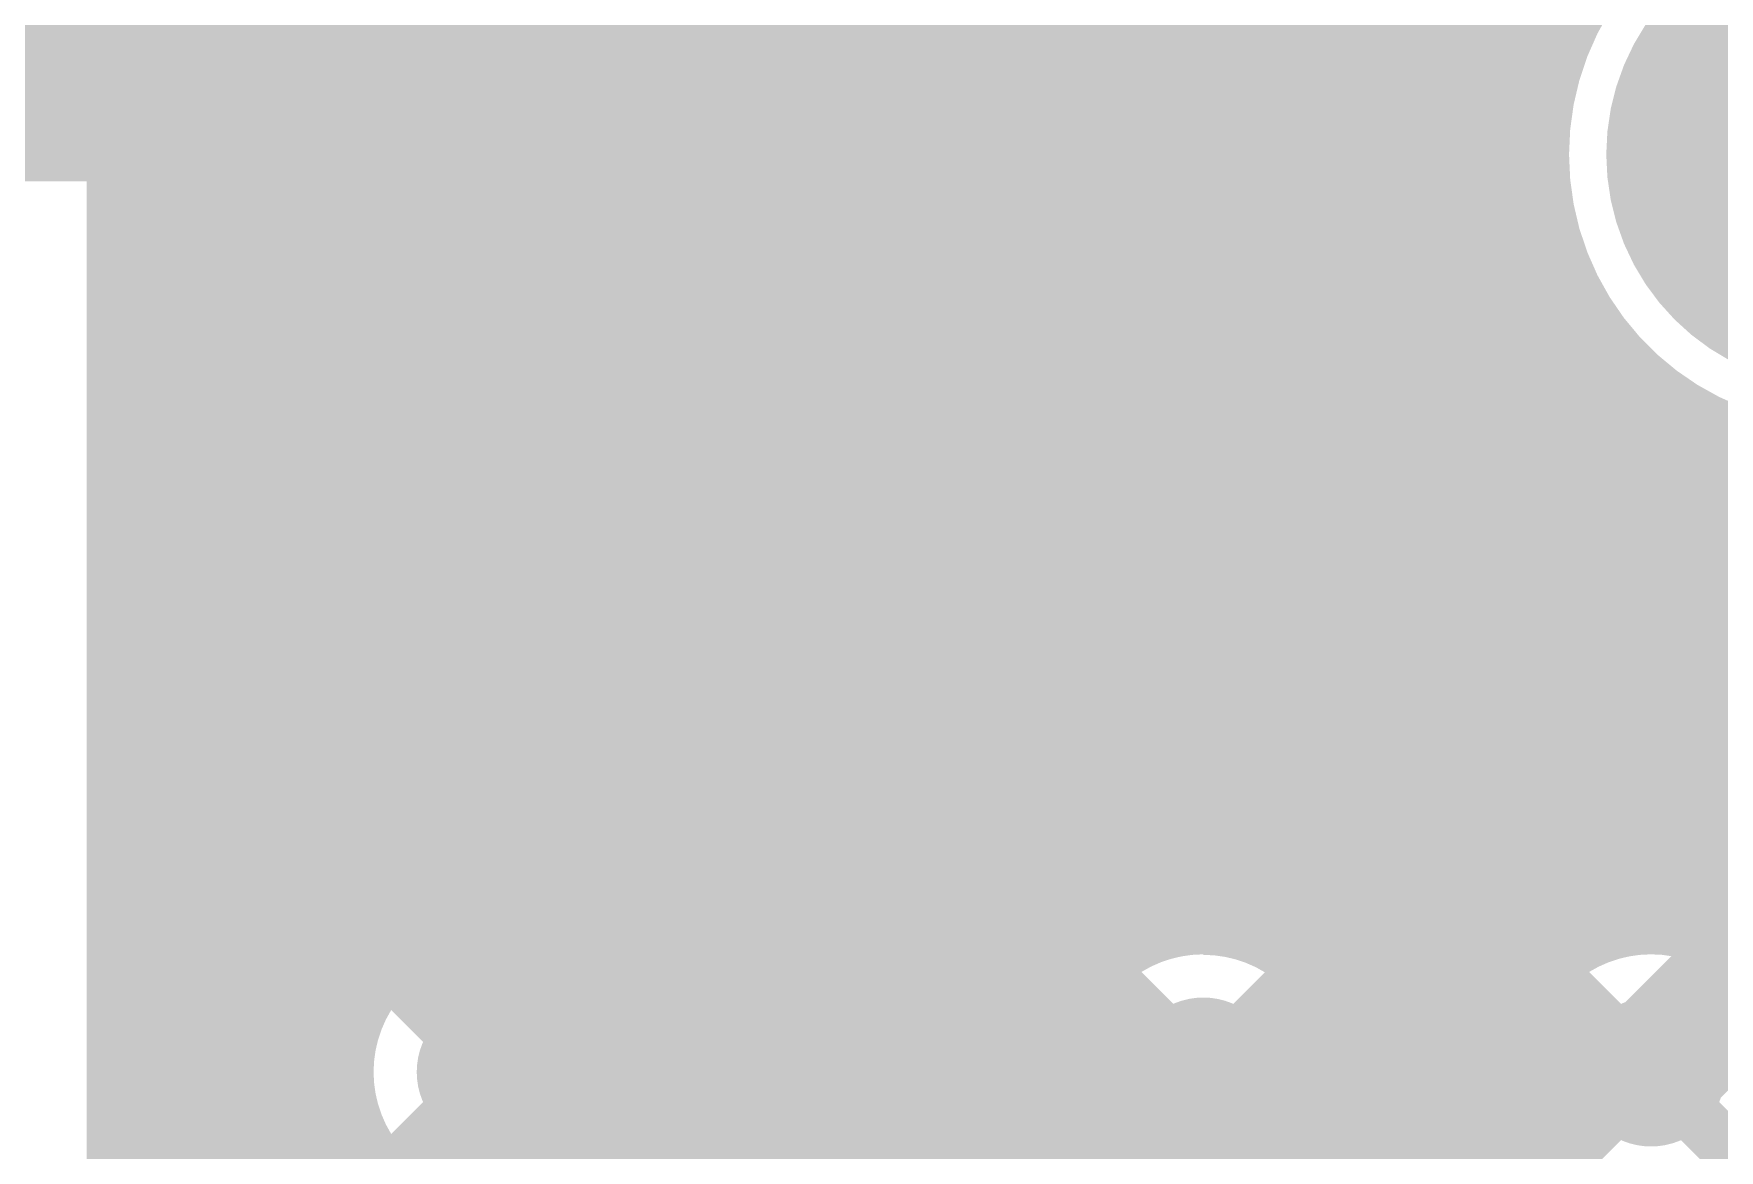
# Model space of a CAD drawing. Extents: x -5 to 112, y -62 to 71.
# Drawn here: x 28.33 to 36.26, y 33.41 to 38.67 of the extents above; entities that cross this region are included whole.
import ezdxf

# ---------------------------------------------------------------- set-up
doc = ezdxf.new("R2010")
doc.units = 0
doc.header["$MEASUREMENT"] = 0
doc.layers.get('0').update_dxf_attribs({"linetype": 'CONTINUOUS'})
for name, color, linetype in [('25-336-0_BOT', 7, 'CONTINUOUS'), ('25-336-0_DRD', 7, 'CONTINUOUS'), ('25-336-0_DRL', 2, 'CONTINUOUS'), ('25-336-0_IN1', 4, 'CONTINUOUS'), ('25-336-0_IN2', 3, 'CONTINUOUS'), ('25-336-0_SMB', 5, 'CONTINUOUS'), ('25-336-0_SMT', 10, 'CONTINUOUS'), ('25-336-0_SST', 9, 'CONTINUOUS'), ('25-336-0_TOP', 12, 'CONTINUOUS'), ('THRUHOLE_TAP', 8, 'CONTINUOUS')]:
    doc.layers.add(name, color=color, linetype=linetype)

# ---------------------------------------------------------------- blocks, each defined once
blk = doc.blocks.new('ROUND_33')
at = {"const_width": 1.09982}
blk.add_lwpolyline([(-0.54991, 0, 1), (0.54991, 0, 1)], format="xyb", close=True, dxfattribs=at)
blk = doc.blocks.new('ROUND_11')
at = {"const_width": 0.35052}
blk.add_lwpolyline([(-0.17526, 0, 1), (0.17526, 0, 1)], format="xyb", close=True, dxfattribs=at)
blk = doc.blocks.new('ROUND_81')
at = {"const_width": 0.10033}
blk.add_lwpolyline([(-0.050164, 0, 1), (0.050164, 0, 1)], format="xyb", close=True, dxfattribs=at)
blk = doc.blocks.new('ROUND_82')
at = {"const_width": 0.10033}
blk.add_lwpolyline([(-0.050164, 0, 1), (0.050164, 0, 1)], format="xyb", close=True, dxfattribs=at)
blk = doc.blocks.new('ROUND_65')
at = {"const_width": 0.35052}
blk.add_lwpolyline([(-0.17526, 0, 1), (0.17526, 0, 1)], format="xyb", close=True, dxfattribs=at)
blk = doc.blocks.new('ROUND_68')
at = {"const_width": 0.35052}
blk.add_lwpolyline([(-0.17526, 0, 1), (0.17526, 0, 1)], format="xyb", close=True, dxfattribs=at)
blk = doc.blocks.new('ROUND_73')
at = {"const_width": 0.10033}
blk.add_lwpolyline([(-0.050164, 0, 1), (0.050164, 0, 1)], format="xyb", close=True, dxfattribs=at)

msp = doc.modelspace()

# ---------------------------------------------------------------- linework, layer by layer
at = {"layer": '25-336-0_BOT'}
for points, const_width in [([(35.1282, 70.231), (35.1282, 34.4297)], 0.254), ([(35.3568, 70.231), (35.3568, 34.4297)], 0.254), ([(33.02, 29.083), (33.02, 38.354), (31.75, 39.624), (31.75, 44.45)], 0.254), ([(31.242, 43.99788), (31.242, 28.3972)], 0.254), ([(38.1, 27.94), (30.607, 27.94), (29.718, 28.829), (29.718, 38.227), (29.083, 38.862), (20.32, 38.862), (17.018, 42.164), (13.081, 42.164), (12.7, 41.783)], 0.254), ([(34.8996, 42.11574), (34.8996, 34.4297)], 0.254), ([(30.48, 29.083), (30.48, 32.385), (30.48, 33.782), (30.48, 41.656)], 0.635), ([(33.9852, 41.81094), (33.9852, 34.44494)], 0.254), ([(34.671, 41.85412), (34.671, 34.4297)], 0.254), ([(34.2138, 41.74236), (34.2138, 34.4297)], 0.254), ([(34.4424, 41.75506), (34.4424, 34.4297)], 0.254), ([(29.8323, 41.44772), (29.8323, 38.75786)], 0.254), ([(31.1277, 41.44772), (31.1277, 33.98774)], 0.254), ([(33.7566, 40.28694), (33.7566, 34.45764)], 0.254), ([(33.528, 40.13708), (33.528, 34.38906)], 0.254), ([(33.2994, 40.08628), (33.2994, 38.71976)], 0.254), ([(32.2072, 39.81196), (33.34258, 38.67658)], 0.254), ([(31.42996, 39.29634), (32.5628, 38.1635)], 0.254), ([(31.4706, 39.2557), (31.4706, 28.3972)], 0.254), ([(29.41066, 39.18204), (29.8323, 38.75786)], 0.254), ([(31.6992, 39.0271), (31.6992, 28.3972)], 0.254), ([(31.9278, 38.7985), (31.9278, 28.3972)], 0.254), ([(32.0929, 38.6334), (31.1277, 38.6334)], 0.254), ([(35.50158, 38.6334), (33.38068, 38.6334)], 0.254), ([(32.1564, 38.5699), (32.1564, 28.3972)], 0.254), ([(28.8925, 38.4048), (-4.191, 38.4048)], 0.254), ([(28.8925, 38.4048), (20.32, 38.4048)], 0.254), ([(28.2702, 38.4048), (28.2702, 38.1)], 0.254), ([(28.4988, 38.4048), (28.4988, 38.1)], 0.254), ([(28.7274, 38.4048), (28.7274, 27.432)], 0.254), ([(28.8925, 38.4048), (29.2608, 38.0365)], 0.254), ([(32.3215, 38.4048), (31.1277, 38.4048)], 0.254), ([(35.433, 38.4048), (33.47466, 38.4048)], 0.254), ([(28.956, 38.3413), (28.956, 27.432)], 0.254), ([(32.385, 38.3413), (32.385, 29.3243)], 0.254), ([(33.4772, 38.354), (33.4772, 34.36112)], 0.254), ([(29.1211, 38.1762), (-4.191, 38.1762)], 0.254), ([(32.5501, 38.1762), (31.1277, 38.1762)], 0.254), ([(32.5628, 38.1635), (32.5628, 29.58592)], 0.254), ([(35.40252, 38.1762), (33.4772, 38.1762)], 0.254), ([(28.702, 38.1), (11.176, 38.1), (11.176, 35.306)], 0.254), ([(28.702, 38.1), (28.702, 27.432)], 0.254), ([(29.1846, 38.1127), (29.1846, 27.432)], 0.254), ([(29.2608, 38.0365), (29.2608, 28.829)], 0.254), ([(29.2608, 37.9476), (28.702, 37.9476)], 0.254), ([(32.5628, 37.9476), (31.1277, 37.9476)], 0.254), ([(35.4076, 37.9476), (33.4772, 37.9476)], 0.254), ([(29.2608, 37.719), (28.702, 37.719)], 0.254), ([(32.5628, 37.719), (31.1277, 37.719)], 0.254), ([(35.45078, 37.719), (33.4772, 37.719)], 0.254), ([(29.2608, 37.4904), (28.702, 37.4904)], 0.254), ([(32.5628, 37.4904), (31.1277, 37.4904)], 0.254), ([(35.53714, 37.4904), (33.4772, 37.4904)], 0.254), ([(35.5854, 37.39642), (35.5854, 34.4297)], 0.254), ([(29.2608, 37.2618), (28.702, 37.2618)], 0.254), ([(32.5628, 37.2618), (31.1277, 37.2618)], 0.254), ([(35.67176, 37.2618), (33.4772, 37.2618)], 0.254), ([(35.814, 37.09416), (35.814, 34.45002)], 0.254), ([(29.2608, 37.0332), (28.702, 37.0332)], 0.254), ([(32.5628, 37.0332), (31.1277, 37.0332)], 0.254), ([(35.8775, 37.0332), (33.4772, 37.0332)], 0.254), ([(36.0426, 36.9062), (36.0426, 34.45256)], 0.254), ([(29.2608, 36.8046), (28.702, 36.8046)], 0.254), ([(32.5628, 36.8046), (31.1277, 36.8046)], 0.254), ([(36.22294, 36.8046), (33.4772, 36.8046)], 0.254), ([(36.2712, 36.78428), (36.2712, 34.37636)], 0.254), ([(29.2608, 36.576), (28.702, 36.576)], 0.254), ([(32.5628, 36.576), (31.1277, 36.576)], 0.254), ([(45.8978, 36.576), (33.4772, 36.576)], 0.254), ([(29.2608, 36.3474), (28.702, 36.3474)], 0.254), ([(32.5628, 36.3474), (31.1277, 36.3474)], 0.254), ([(45.8978, 36.3474), (33.4772, 36.3474)], 0.254), ([(29.2608, 36.1188), (28.702, 36.1188)], 0.254), ([(32.5628, 36.1188), (31.1277, 36.1188)], 0.254), ([(45.8978, 36.1188), (33.4772, 36.1188)], 0.254), ([(29.2608, 35.8902), (28.702, 35.8902)], 0.254), ([(32.5628, 35.8902), (31.1277, 35.8902)], 0.254), ([(45.8978, 35.8902), (33.4772, 35.8902)], 0.254), ([(29.2608, 35.6616), (28.702, 35.6616)], 0.254), ([(32.5628, 35.6616), (31.1277, 35.6616)], 0.254), ([(45.8978, 35.6616), (33.4772, 35.6616)], 0.254), ([(29.2608, 35.433), (28.702, 35.433)], 0.254), ([(32.5628, 35.433), (31.1277, 35.433)], 0.254), ([(45.8978, 35.433), (33.4772, 35.433)], 0.254), ([(29.2608, 35.2044), (28.702, 35.2044)], 0.254), ([(32.5628, 35.2044), (31.1277, 35.2044)], 0.254), ([(45.8978, 35.2044), (33.4772, 35.2044)], 0.254), ([(29.2608, 34.9758), (28.702, 34.9758)], 0.254), ([(32.5628, 34.9758), (31.1277, 34.9758)], 0.254), ([(45.8978, 34.9758), (33.4772, 34.9758)], 0.254), ([(29.2608, 34.7472), (28.702, 34.7472)], 0.254), ([(32.5628, 34.7472), (31.1277, 34.7472)], 0.254), ([(45.8978, 34.7472), (33.4772, 34.7472)], 0.254), ([(29.2608, 34.5186), (28.702, 34.5186)], 0.254), ([(32.5628, 34.5186), (31.1277, 34.5186)], 0.254), ([(45.8978, 34.5186), (33.4772, 34.5186)], 0.254), ([(35.73272, 34.4297), (34.03854, 34.4297)], 0.254), ([(29.2608, 34.29), (28.702, 34.29)], 0.254), ([(32.5628, 34.29), (31.1277, 34.29)], 0.254), ([(29.2608, 34.0614), (28.702, 34.0614)], 0.254), ([(32.5628, 34.0614), (31.1277, 34.0614)], 0.254), ([(30.48, 33.782), (30.48, 32.385), (30.48, 29.083)], 0.635), ([(33.8328, 33.782), (35.941, 33.782)], 0.635), ([(29.2608, 33.8328), (28.702, 33.8328)], 0.254), ([(32.5628, 33.8328), (31.15818, 33.8328)], 0.254), ([(29.2608, 33.6042), (28.702, 33.6042)], 0.254), ([(32.5628, 33.6042), (31.13532, 33.6042)], 0.254), ([(31.1277, 33.57372), (31.1277, 32.385)], 0.254), ([(29.2608, 33.3756), (28.702, 33.3756)], 0.254), ([(32.5628, 33.3756), (31.1277, 33.3756)], 0.254)]:
    msp.add_lwpolyline(points, dxfattribs=dict(at, const_width=const_width))
at = {"layer": '25-336-0_BOT', "const_width": 0.254}
for points in [[(36.3728, 39.45382, 0.3217373), (35.39998, 38.1)], [(33.4772, 38.354, 0.1989124), (33.34329, 38.67729)], [(35.39998, 38.1, 0.4142136), (36.83, 36.66998)], [(33.8328, 34.46272, 0.138546), (33.4766, 34.36209)], [(34.03854, 34.4297, 0.0770437), (33.8328, 34.46159)], [(35.941, 34.46272, 0.077939), (35.73261, 34.43004)], [(36.62172, 33.782, 0.4142136), (35.941, 34.46272)], [(31.16072, 33.782, 0.0770437), (31.12878, 33.98808)], [(31.1277, 33.57372, 0.0779385), (31.16036, 33.782)], [(35.941, 33.10128, 0.4142136), (36.62172, 33.782)]]:
    msp.add_lwpolyline(points, format="xyb", dxfattribs=at)
at = {"layer": '25-336-0_DRD', "const_width": 0.254}
for points in [[(36.83, 38.735), (36.195, 38.1)], [(36.195, 38.1), (36.83, 37.465)], [(31.75, 35.052), (29.21, 32.512)], [(31.75, 32.512), (29.21, 35.052)], [(35.1028, 35.052), (32.5628, 32.512)], [(35.1028, 32.512), (32.5628, 35.052)], [(37.211, 35.052), (34.671, 32.512)], [(37.211, 32.512), (34.671, 35.052)]]:
    msp.add_lwpolyline(points, dxfattribs=at)
at = {"layer": '25-336-0_IN1', "const_width": 0.254}
for points in [[(35.1536, 69.85), (35.1536, 28.067)], [(35.3822, 69.85), (35.3822, 34.16808)], [(32.4104, 44.28744), (32.4104, 29.38272)], [(32.1818, 43.92422), (32.1818, 28.067)], [(31.496, 43.82008), (31.496, 28.067)], [(31.7246, 43.76928), (31.7246, 28.067)], [(31.9532, 43.79976), (31.9532, 28.067)], [(34.925, 42.17416), (34.925, 28.067)], [(34.6964, 41.8719), (34.6964, 28.067)], [(34.0106, 41.79824), (34.0106, 34.43732)], [(34.2392, 41.73982), (34.2392, 34.32556)], [(34.4678, 41.76014), (34.4678, 34.0233)], [(31.2674, 40.81018), (31.2674, 28.067)], [(31.0388, 40.59936), (31.0388, 34.16808)], [(28.2956, 40.5638), (28.2956, 38.227)], [(28.5242, 40.5638), (28.5242, 38.227)], [(28.7528, 40.5638), (28.7528, 38.227)], [(28.9814, 40.5638), (28.9814, 28.067)], [(29.21, 40.5638), (29.21, 28.067)], [(29.4386, 40.5638), (29.4386, 28.067)], [(29.6672, 40.5638), (29.6672, 28.067)], [(29.8958, 40.5638), (29.8958, 34.12998)], [(30.1244, 40.5638), (30.1244, 34.36112)], [(30.353, 40.5638), (30.353, 34.45002)], [(30.5816, 40.5638), (30.5816, 34.45256)], [(30.8102, 40.5638), (30.8102, 34.37636)], [(32.639, 40.52316), (32.639, 29.64688)], [(33.782, 40.31488), (33.782, 34.46018)], [(32.8676, 40.2209), (32.8676, 29.74594)], [(33.5534, 40.14724), (33.5534, 34.40176)], [(33.0962, 40.10914), (33.0962, 29.75864)], [(33.3248, 40.08882), (33.3248, 34.23412)], [(35.50158, 38.6334), (-3.937, 38.6334)], [(35.433, 38.4048), (-3.937, 38.4048)], [(28.956, 38.227), (11.303, 38.227)], [(28.956, 38.227), (28.956, 28.067)], [(35.40252, 38.1762), (28.956, 38.1762)], [(35.4076, 37.9476), (28.956, 37.9476)], [(35.45078, 37.719), (28.956, 37.719)], [(35.53714, 37.4904), (28.956, 37.4904)], [(35.6108, 37.35324), (35.6108, 34.37636)], [(35.67176, 37.2618), (28.956, 37.2618)], [(35.8775, 37.0332), (28.956, 37.0332)], [(35.8394, 37.06876), (35.8394, 34.45256)], [(36.068, 36.88842), (36.068, 34.45002)], [(36.22294, 36.8046), (28.956, 36.8046)], [(36.2966, 36.77158), (36.2966, 34.36112)], [(55.06212, 36.576), (28.956, 36.576)], [(54.96306, 36.3474), (28.956, 36.3474)], [(54.95036, 36.1188), (28.956, 36.1188)], [(55.01894, 35.8902), (28.956, 35.8902)], [(55.20436, 35.6616), (28.956, 35.6616)], [(93.091, 35.433), (28.956, 35.433)], [(93.091, 35.2044), (28.956, 35.2044)], [(93.091, 34.9758), (28.956, 34.9758)], [(57.02808, 34.7472), (28.956, 34.7472)], [(56.89092, 34.5186), (28.956, 34.5186)], [(30.02788, 34.29), (28.956, 34.29)], [(33.38068, 34.29), (30.93212, 34.29)], [(35.48888, 34.29), (34.28492, 34.29)], [(29.86024, 34.0614), (28.956, 34.0614)], [(33.21304, 34.0614), (31.09976, 34.0614)], [(35.32124, 34.0614), (34.45256, 34.0614)], [(29.80182, 33.8328), (28.956, 33.8328)], [(33.15462, 33.8328), (31.15818, 33.8328)], [(35.26282, 33.8328), (34.51098, 33.8328)], [(29.82214, 33.6042), (28.956, 33.6042)], [(33.17494, 33.6042), (31.13532, 33.6042)], [(35.28314, 33.6042), (34.48812, 33.6042)], [(34.4678, 33.53816), (34.4678, 28.067)], [(29.9339, 33.3756), (28.956, 33.3756)], [(29.8958, 33.43402), (29.8958, 29.43098)], [(33.2867, 33.3756), (31.02356, 33.3756)], [(31.0388, 33.39338), (31.0388, 29.46908)], [(35.3949, 33.3756), (34.37636, 33.3756)], [(35.3822, 33.39338), (35.3822, 28.067)], [(33.3248, 33.32988), (33.3248, 29.69006)]]:
    msp.add_lwpolyline(points, dxfattribs=at)
for points in [[(36.83, 39.53002, 0.4142136), (35.39998, 38.1)], [(35.39998, 38.1, 0.4142136), (36.83, 36.66998)], [(30.48, 34.46272, 0.4142136), (29.79928, 33.782)], [(31.16072, 33.782, 0.4142136), (30.48, 34.46272)], [(33.8328, 34.46272, 0.4142136), (33.15208, 33.782)], [(34.51352, 33.782, 0.4142136), (33.8328, 34.46272)], [(35.941, 34.46272, 0.4142136), (35.26028, 33.782)], [(36.62172, 33.782, 0.4142136), (35.941, 34.46272)], [(29.79928, 33.782, 0.4142136), (30.48, 33.10128)], [(30.48, 33.10128, 0.4142136), (31.16072, 33.782)], [(33.15208, 33.782, 0.4142136), (33.8328, 33.10128)], [(33.8328, 33.10128, 0.4142136), (34.51352, 33.782)], [(35.26028, 33.782, 0.4142136), (35.941, 33.10128)], [(35.941, 33.10128, 0.4142136), (36.62172, 33.782)]]:
    msp.add_lwpolyline(points, format="xyb", dxfattribs=at)
at = {"layer": '25-336-0_IN2', "const_width": 0.254}
for points in [[(29.21, 69.85), (29.21, 28.067)], [(29.4386, 69.85), (29.4386, 28.067)], [(29.6672, 69.85), (29.6672, 28.067)], [(35.1536, 69.85), (35.1536, 28.067)], [(35.3822, 69.85), (35.3822, 34.16808)], [(28.9814, 55.08244), (28.9814, 28.067)], [(28.7528, 54.71922), (28.7528, 38.227)], [(28.5242, 46.13402), (28.5242, 38.227)], [(28.2956, 45.90288), (28.2956, 38.227)], [(32.4104, 44.28744), (32.4104, 29.38272)], [(31.2674, 43.96994), (31.2674, 28.067)], [(32.1818, 43.92422), (32.1818, 28.067)], [(31.496, 43.82008), (31.496, 28.067)], [(31.7246, 43.76928), (31.7246, 28.067)], [(31.9532, 43.79976), (31.9532, 28.067)], [(34.925, 42.17416), (34.925, 28.067)], [(34.6964, 41.8719), (34.6964, 28.067)], [(34.0106, 41.79824), (34.0106, 34.43732)], [(34.2392, 41.73982), (34.2392, 34.32556)], [(34.4678, 41.76014), (34.4678, 34.0233)], [(29.8958, 41.30802), (29.8958, 34.12998)], [(31.0388, 41.26738), (31.0388, 34.16808)], [(30.1244, 41.07688), (30.1244, 34.36112)], [(30.353, 40.98798), (30.353, 34.45002)], [(30.5816, 40.9829), (30.5816, 34.45256)], [(30.8102, 41.06164), (30.8102, 34.37636)], [(32.639, 40.52316), (32.639, 29.64688)], [(33.782, 40.31488), (33.782, 34.46018)], [(32.8676, 40.2209), (32.8676, 29.74594)], [(33.5534, 40.14724), (33.5534, 34.40176)], [(33.0962, 40.10914), (33.0962, 29.75864)], [(33.3248, 40.08882), (33.3248, 34.23412)], [(35.50158, 38.6334), (-3.937, 38.6334)], [(35.433, 38.4048), (-3.937, 38.4048)], [(28.956, 38.227), (11.303, 38.227)], [(28.956, 38.227), (28.956, 28.067)], [(35.40252, 38.1762), (28.956, 38.1762)], [(35.4076, 37.9476), (28.956, 37.9476)], [(35.45078, 37.719), (28.956, 37.719)], [(35.53714, 37.4904), (28.956, 37.4904)], [(35.6108, 37.35324), (35.6108, 34.37636)], [(35.67176, 37.2618), (28.956, 37.2618)], [(35.8775, 37.0332), (28.956, 37.0332)], [(35.8394, 37.06876), (35.8394, 34.45256)], [(36.068, 36.88842), (36.068, 34.45002)], [(36.22294, 36.8046), (28.956, 36.8046)], [(36.2966, 36.77158), (36.2966, 34.36112)], [(55.06212, 36.576), (28.956, 36.576)], [(54.96306, 36.3474), (28.956, 36.3474)], [(54.95036, 36.1188), (28.956, 36.1188)], [(55.01894, 35.8902), (28.956, 35.8902)], [(55.20436, 35.6616), (28.956, 35.6616)], [(93.091, 35.433), (28.956, 35.433)], [(93.091, 35.2044), (28.956, 35.2044)], [(93.091, 34.9758), (28.956, 34.9758)], [(57.02808, 34.7472), (28.956, 34.7472)], [(56.89092, 34.5186), (28.956, 34.5186)], [(30.02788, 34.29), (28.956, 34.29)], [(33.38068, 34.29), (30.93212, 34.29)], [(35.48888, 34.29), (34.28492, 34.29)], [(29.86024, 34.0614), (28.956, 34.0614)], [(33.21304, 34.0614), (31.09976, 34.0614)], [(35.32124, 34.0614), (34.45256, 34.0614)], [(29.80182, 33.8328), (28.956, 33.8328)], [(33.15462, 33.8328), (31.15818, 33.8328)], [(35.26282, 33.8328), (34.51098, 33.8328)], [(29.82214, 33.6042), (28.956, 33.6042)], [(33.17494, 33.6042), (31.13532, 33.6042)], [(35.28314, 33.6042), (34.48812, 33.6042)], [(34.4678, 33.53816), (34.4678, 28.067)], [(29.9339, 33.3756), (28.956, 33.3756)], [(29.8958, 33.43402), (29.8958, 29.43098)], [(33.2867, 33.3756), (31.02356, 33.3756)], [(31.0388, 33.39338), (31.0388, 29.46908)], [(35.3949, 33.3756), (34.37636, 33.3756)], [(35.3822, 33.39338), (35.3822, 28.067)], [(33.3248, 33.32988), (33.3248, 29.69006)]]:
    msp.add_lwpolyline(points, dxfattribs=at)
for points in [[(36.83, 39.53002, 0.4142136), (35.39998, 38.1)], [(35.39998, 38.1, 0.4142136), (36.83, 36.66998)], [(30.48, 34.46272, 0.4142136), (29.79928, 33.782)], [(31.16072, 33.782, 0.4142136), (30.48, 34.46272)], [(33.8328, 34.46272, 0.4142136), (33.15208, 33.782)], [(34.51352, 33.782, 0.4142136), (33.8328, 34.46272)], [(35.941, 34.46272, 0.4142136), (35.26028, 33.782)], [(36.62172, 33.782, 0.4142136), (35.941, 34.46272)], [(29.79928, 33.782, 0.4142136), (30.48, 33.10128)], [(30.48, 33.10128, 0.4142136), (31.16072, 33.782)], [(33.15208, 33.782, 0.4142136), (33.8328, 33.10128)], [(33.8328, 33.10128, 0.4142136), (34.51352, 33.782)], [(35.26028, 33.782, 0.4142136), (35.941, 33.10128)], [(35.941, 33.10128, 0.4142136), (36.62172, 33.782)]]:
    msp.add_lwpolyline(points, format="xyb", dxfattribs=at)
at = {"layer": '25-336-0_SST', "const_width": 0.254}
for points in [[(36.83, 39.50208, 0.4142136), (35.42792, 38.1)], [(35.42792, 38.1, 0.4142136), (36.83, 36.69792)]]:
    msp.add_lwpolyline(points, format="xyb", dxfattribs=at)
at = {"layer": '25-336-0_SST', "const_width": 0.1524}
for points in [[(34.52876, 38.39972), (34.52876, 38.04412), (34.69894, 37.92474), (34.86912, 37.92474), (35.03676, 38.04412), (35.03676, 38.39972), (34.02076, 38.39972)], [(34.19094, 37.56152), (34.02076, 37.44214), (34.02076, 37.20592), (34.19094, 37.08654), (34.36112, 37.08654), (34.69894, 37.3253), (35.03676, 37.08654), (35.03676, 37.56152)], [(31.7754, 33.70834), (31.7754, 33.35274), (31.94558, 33.23336), (32.11576, 33.23336), (32.2834, 33.35274), (32.2834, 33.70834), (31.2674, 33.70834)], [(31.7754, 33.41116), (31.2674, 33.23336)]]:
    msp.add_lwpolyline(points, dxfattribs=at)
at = {"layer": '25-336-0_TOP'}
for points, const_width in [([(34.925, 30.5562), (34.925, 36.322), (32.258, 38.989), (21.209, 38.989), (20.574, 39.624), (19.939, 38.989), (9.906, 38.989), (8.636, 40.259), (8.128, 40.259)], 0.254), ([(32.0675, 38.5318), (23.5966, 38.5318)], 0.254), ([(28.2956, 38.5318), (28.2956, 38.227)], 0.254), ([(28.5242, 38.5318), (28.5242, 38.227)], 0.254), ([(28.7528, 38.5318), (28.7528, 38.227)], 0.254), ([(28.9814, 38.5318), (28.9814, 38.227)], 0.254), ([(29.21, 38.5318), (29.21, 38.227)], 0.254), ([(29.4386, 38.5318), (29.4386, 28.067)], 0.254), ([(29.6672, 38.5318), (29.6672, 28.067)], 0.254), ([(29.8958, 38.5318), (29.8958, 34.12998)], 0.254), ([(30.1244, 38.5318), (30.1244, 34.36112)], 0.254), ([(30.353, 38.5318), (30.353, 34.45002)], 0.254), ([(30.5816, 38.5318), (30.5816, 34.45256)], 0.254), ([(30.8102, 38.5318), (30.8102, 34.4297)], 0.254), ([(31.0388, 38.5318), (31.0388, 34.4297)], 0.254), ([(31.2674, 38.5318), (31.2674, 34.4297)], 0.254), ([(31.496, 38.5318), (31.496, 34.4297)], 0.254), ([(31.7246, 38.5318), (31.7246, 34.4297)], 0.254), ([(31.9532, 38.5318), (31.9532, 34.4297)], 0.254), ([(32.0675, 38.5318), (34.4678, 36.1315)], 0.254), ([(32.1818, 38.4175), (32.1818, 34.4297)], 0.254), ([(32.2453, 38.354), (23.7744, 38.354)], 0.254), ([(29.21, 38.227), (23.9014, 38.227)], 0.254), ([(29.21, 38.227), (29.21, 28.067)], 0.254), ([(32.4104, 38.1889), (32.4104, 34.4297)], 0.254), ([(32.4739, 38.1254), (29.21, 38.1254)], 0.254), ([(32.7025, 37.8968), (29.21, 37.8968)], 0.254), ([(32.639, 37.9603), (32.639, 34.4297)], 0.254), ([(32.8676, 37.7317), (32.8676, 34.4297)], 0.254), ([(32.9311, 37.6682), (29.21, 37.6682)], 0.254), ([(33.0962, 37.5031), (33.0962, 34.4297)], 0.254), ([(33.1597, 37.4396), (29.21, 37.4396)], 0.254), ([(33.3248, 37.2745), (33.3248, 34.4297)], 0.254), ([(33.3883, 37.211), (29.21, 37.211)], 0.254), ([(33.5534, 37.0459), (33.5534, 34.4297)], 0.254), ([(33.6169, 36.9824), (29.21, 36.9824)], 0.254), ([(33.782, 36.8173), (33.782, 34.46018)], 0.254), ([(33.8455, 36.7538), (29.21, 36.7538)], 0.254), ([(34.0106, 36.5887), (34.0106, 34.43732)], 0.254), ([(34.0741, 36.5252), (29.21, 36.5252)], 0.254), ([(34.2392, 36.3601), (34.2392, 34.32556)], 0.254), ([(34.3027, 36.2966), (29.21, 36.2966)], 0.254), ([(34.4678, 36.068), (29.21, 36.068)], 0.254), ([(34.4678, 36.1315), (34.4678, 34.0233)], 0.254), ([(34.4678, 36.1315), (34.4678, 34.0233)], 0.254), ([(34.4678, 35.8394), (29.21, 35.8394)], 0.254), ([(34.4678, 35.6108), (29.21, 35.6108)], 0.254), ([(34.4678, 35.3822), (29.21, 35.3822)], 0.254), ([(35.941, 33.782), (37.211, 35.052), (56.769, 35.052), (57.531, 34.29), (57.531, 33.782), (56.515, 32.766), (56.515, 32.4612)], 0.635), ([(34.4678, 35.1536), (29.21, 35.1536)], 0.254), ([(34.4678, 34.925), (29.21, 34.925)], 0.254), ([(34.4678, 34.6964), (29.21, 34.6964)], 0.254), ([(34.4678, 34.4678), (29.21, 34.4678)], 0.254), ([(33.62452, 34.4297), (30.68574, 34.4297)], 0.254), ([(29.97708, 34.2392), (29.21, 34.2392)], 0.254), ([(34.4678, 34.2392), (34.33572, 34.2392)], 0.254), ([(29.83992, 34.0106), (29.21, 34.0106)], 0.254), ([(34.925, 29.1338), (34.3662, 29.1338), (33.8328, 29.6672), (33.8328, 33.782), (30.48, 33.782)], 0.635), ([(34.925, 29.1338), (34.3662, 29.1338), (33.8328, 29.6672), (33.8328, 33.782)], 0.635), ([(29.79928, 33.782), (29.21, 33.782)], 0.254), ([(29.83992, 33.5534), (29.21, 33.5534)], 0.254), ([(29.8958, 33.43402), (29.8958, 29.43098)], 0.254), ([(35.3822, 33.39338), (35.3822, 31.2928)], 0.254), ([(29.97708, 33.3248), (29.21, 33.3248)], 0.254), ([(35.43808, 33.3248), (35.3822, 33.3248)], 0.254)]:
    msp.add_lwpolyline(points, dxfattribs=dict(at, const_width=const_width))
at = {"layer": '25-336-0_TOP', "const_width": 0.254}
for points in [[(30.48, 34.46272, 0.4142136), (29.79928, 33.782)], [(30.68574, 34.4297, 0.0770437), (30.48, 34.46159)], [(33.8328, 34.46272, 0.077939), (33.62441, 34.43004)], [(34.4678, 34.0233, 0.3114339), (33.8328, 34.46018)], [(29.79928, 33.782, 0.4142136), (30.48, 33.10128)], [(35.941, 33.10128, 0.2804748), (36.54552, 33.46958)], [(35.3822, 33.39338, 0.2455456), (35.941, 33.10135)]]:
    msp.add_lwpolyline(points, format="xyb", dxfattribs=at)

# ---------------------------------------------------------------- block references
at = {"layer": '25-336-0_BOT'}
for name, p in [('ROUND_33', (36.83, 38.1)), ('ROUND_11', (30.48, 33.782)), ('ROUND_11', (33.8328, 33.782)), ('ROUND_11', (35.941, 33.782))]:
    msp.add_blockref(name, p, dxfattribs=at)
at = {"layer": '25-336-0_DRL'}
for name, p in [('ROUND_81', (30.48, 33.782)), ('ROUND_82', (33.8328, 33.782)), ('ROUND_82', (35.941, 33.782))]:
    msp.add_blockref(name, p, dxfattribs=at)
at = {"layer": '25-336-0_IN1'}
for name, p in [('ROUND_33', (36.83, 38.1)), ('ROUND_68', (30.48, 33.782)), ('ROUND_65', (33.8328, 33.782)), ('ROUND_65', (35.941, 33.782))]:
    msp.add_blockref(name, p, dxfattribs=at)
at = {"layer": '25-336-0_IN2'}
for name, p in [('ROUND_33', (36.83, 38.1)), ('ROUND_68', (30.48, 33.782)), ('ROUND_65', (33.8328, 33.782)), ('ROUND_65', (35.941, 33.782))]:
    msp.add_blockref(name, p, dxfattribs=at)
at = {"layer": '25-336-0_SMB'}
msp.add_blockref('ROUND_33', (36.83, 38.1), dxfattribs=at)
at = {"layer": '25-336-0_SMT'}
msp.add_blockref('ROUND_33', (36.83, 38.1), dxfattribs=at)
at = {"layer": '25-336-0_TOP'}
for name, p in [('ROUND_33', (36.83, 38.1)), ('ROUND_11', (30.48, 33.782)), ('ROUND_11', (33.8328, 33.782)), ('ROUND_11', (35.941, 33.782))]:
    msp.add_blockref(name, p, dxfattribs=at)
at = {"layer": 'THRUHOLE_TAP'}
for p in [(30.48, 33.782), (33.8328, 33.782), (35.941, 33.782)]:
    msp.add_blockref('ROUND_73', p, dxfattribs=at)

doc.saveas('drawing.dxf')
